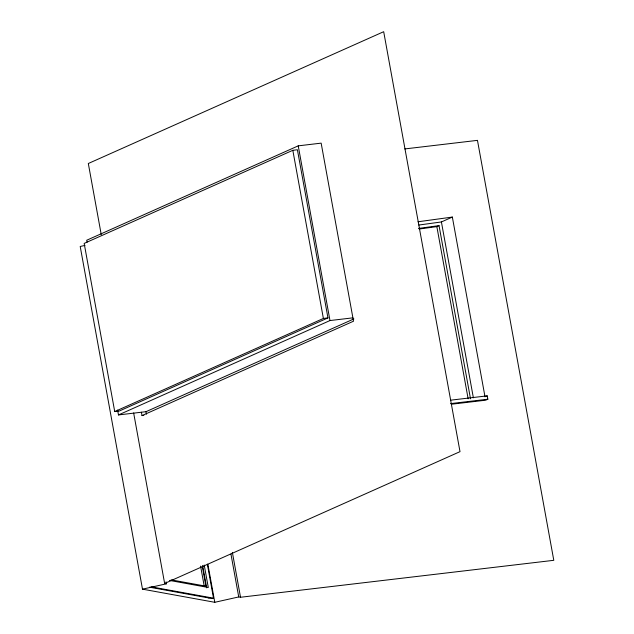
<?xml version="1.0" encoding="UTF-8"?>
<svg xmlns="http://www.w3.org/2000/svg" width="634" height="634" viewBox="0 0 634 634"><rect width="100%" height="100%" fill="white"/><g stroke="black" fill="none" stroke-linecap="round" stroke-linejoin="round"><path stroke-width="0.95" d="M141.406 412.227L142.016 415.587L353.51 321.208L321.153 143.141L298.234 145.852L86.731 240.231L87.088 242.172M292.821 150.306L84.171 243.416L114.722 411.561L119.311 411.022L327.96 317.903L297.401 149.767L292.821 150.306L323.38 318.45L114.722 411.561M418.86 225.038L441.407 221.955L452.351 217.074L485.018 396.836M419.201 229.025L436.85 226.607L439.037 225.633L470.507 398.802M117.599 410.079L118.479 414.937L329.981 320.55L352.9 317.848M118.479 414.937L145.986 411.688L353.875 318.918M485.747 396.512L487.205 395.862L487.855 399.222L485.668 400.197L451.353 404.238M133.647 412.948L164.642 583.47L460.007 451.654L383.689 31.7L88.316 163.509L101.25 234.643M85.004 245.398L80.209 246.475L142.492 589.16L214.791 602.3L238.733 596.935L240.524 597.26L553.791 560.313L477.465 140.36L404.801 148.927M142.492 589.16L166.433 583.795L166.076 581.846M208.531 597.917L210.123 597.553M207.326 564.133L213.515 598.171L211.914 598.528L149.465 587.179M418.028 221.765L452.351 217.074M418.448 228.446L439.037 225.633M323.38 318.45L327.96 317.903M142.016 415.587L143.847 415.373M450.94 400.141L487.205 395.862M450.6 403.612L487.855 399.222M171.077 579.856L205.892 586.181L202.357 566.725M169.563 580.435L208.293 587.48L204.219 565.068M164.642 583.47L166.433 583.795M151.058 586.822L213.515 598.171M441.407 221.955L473.376 397.835M436.85 226.607L468.146 398.802M298.234 145.852L329.981 320.55M232.377 552.444L240.524 597.26M230.95 554.1L238.733 596.935M207.889 564.331L214.791 602.3M202.626 565.425L206.7 587.837M200.582 566.107L204.291 586.537M145.986 411.688L146.446 414.208"/></g></svg>
